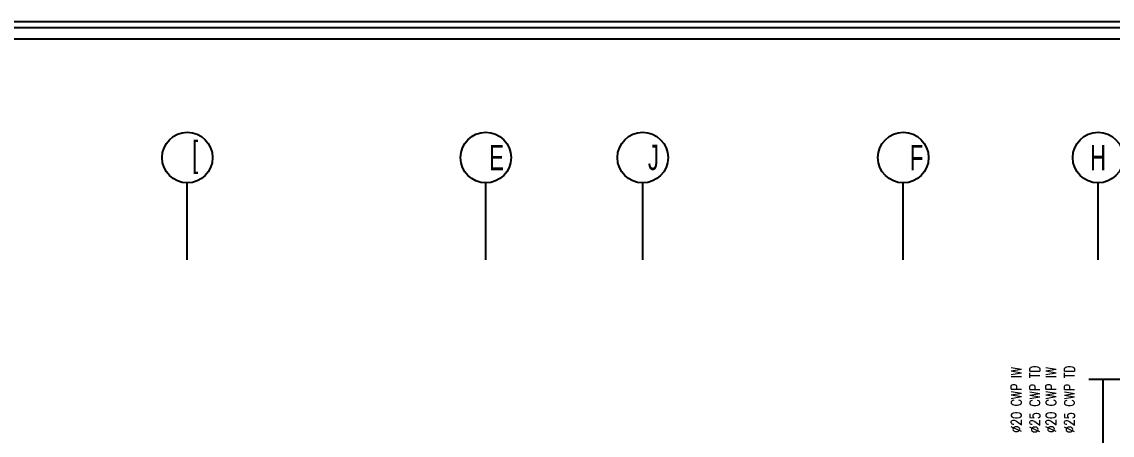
# Model space of a CAD drawing. Header units: metres. Extents: x -658 to -58, y -713 to -118.
# Drawn here: x -211.38 to -189.83, y -126.95 to -118.77 of the extents above; entities that cross this region are included whole.
import ezdxf
from ezdxf.enums import TextEntityAlignment as Align

# ---------------------------------------------------------------- set-up
doc = ezdxf.new("R2010")
doc.units = ezdxf.units.M
doc.header["$LTSCALE"] = 100
doc.layers.add('Fram', color=7, linetype='Continuous', lineweight=25)
doc.layers.add('plan', color=8, linetype='Continuous')
doc.layers.add('WATER TEXT', color=3, linetype='Continuous')
doc.styles.add('TIMES', font='simplex.shx', dxfattribs={"width": 0.8, "height": 0.4})
doc.styles.add('XARB', font='xarb.shx', dxfattribs={"width": 0.65})

# ---------------------------------------------------------------- blocks, each defined once
blk = doc.blocks.new('G5GT5ET53')
at = {"ltscale": 0.025}
for p, q in [((-208.106, -123.48), (-208.106, -121.959)), ((-202.206, -123.48), (-202.206, -121.959)), ((-199.105, -123.48), (-199.105, -121.959)), ((-193.955, -123.48), (-193.955, -121.959)), ((-190.105, -123.48), (-190.105, -121.959))]:
    blk.add_line(p, q, dxfattribs=at)
for centre in [(-208.106, -121.459), (-202.206, -121.459), (-199.105, -121.459), (-193.955, -121.459), (-190.105, -121.459)]:
    blk.add_circle(centre, 0.5)
at = {"char_height": 0.5, "width": 0.84167, "attachment_point": 5, "style": 'XARB'}
for s, insert in [('[', (-207.951, -121.459)), ('E', (-201.993, -121.459)), ('J', (-198.894, -121.459)), ('F', (-193.691, -121.459)), ('H', (-190.105, -121.459))]:
    blk.add_mtext(s, dxfattribs=dict(at, insert=insert))
blk = doc.blocks.new('A$Cc2be8e3e')
at = {"layer": 'plan'}
blk.add_line((-1.803, 21.309), (-1.803, 22.619), dxfattribs=at)
blk.add_lwpolyline([(-2.082, 22.619), (-1.317, 22.619, -0.414214), (-1.217, 22.519), (-1.217, 22.315), (-0.889, 22.915), (-0.889, 22.719, 0.414214), (-0.789, 22.619), (0, 22.619)], format="xyb", dxfattribs=at)
blk.add_blockref('G5GT5ET53', (188.202, 148.461), dxfattribs=at)
blk = doc.blocks.new('Fram')
for p, q in [((-0.218, 28.71), (-40.691, 28.71)), ((-0.302, 28.626), (-40.606, 28.626)), ((-0.458, 28.47), (-40.451, 28.47))]:
    blk.add_line(p, q)

msp = doc.modelspace()

# ---------------------------------------------------------------- block references
at = {"layer": 'Fram', "linetype": 'Continuous', "xscale": 1.443331752045014, "yscale": 1.443331752045014, "zscale": 1.443331752045014}
msp.add_blockref('Fram', (-178.727, -160.212), dxfattribs=at)
at = {"layer": 'plan'}
msp.add_blockref('A$Cc2be8e3e', (-188.202, -148.461), dxfattribs=at)

# ---------------------------------------------------------------- texts
at = {"layer": 'WATER TEXT', "color": 3, "style": 'TIMES', "width": 0.8}
for s, p in [('∅20 CWP IW', (-191.72, -126.248, 648.24)), ('∅25 CWP TD', (-191.356, -126.237, 648.24)), ('∅20 CWP IW', (-191.034, -126.248, 648.24)), ('∅25 CWP TD', (-190.671, -126.237, 648.24))]:
    msp.add_text(s, height=0.2, rotation=90, dxfattribs=at).set_placement(p, align=Align.MIDDLE_CENTER)

doc.saveas('drawing.dxf')
